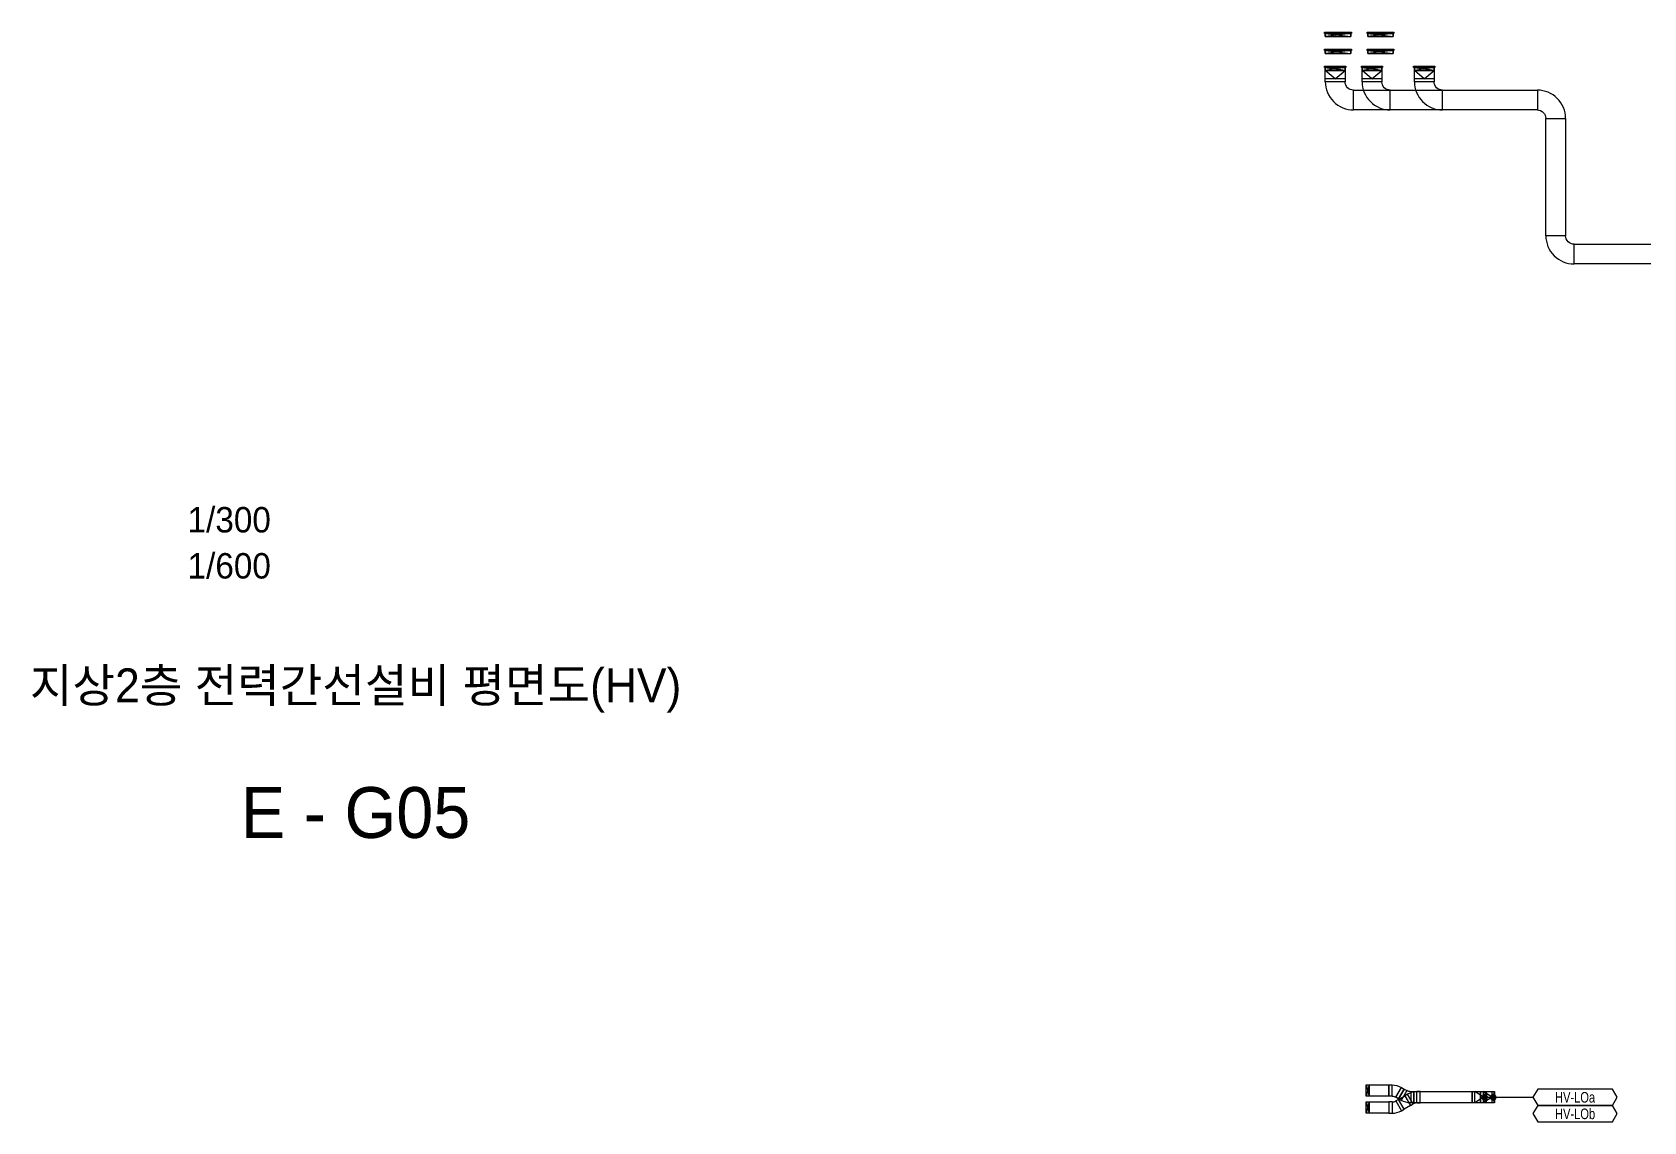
# Model space of a CAD drawing. Header units: millimetres. Extents: x 14100 to 374841, y -351975 to 881100.
# Drawn here: x 221811 to 278815, y -154452 to -115900 of the extents above; entities that cross this region are included whole.
import ezdxf
from ezdxf.enums import TextEntityAlignment as Align

# ---------------------------------------------------------------- set-up
doc = ezdxf.new("R2010")
doc.units = ezdxf.units.MM
doc.header["$LTSCALE"] = 150
for name, color, linetype in [('-----26 Electrical Cable Tray_HV_IT', 4, 'Continuous'), ('-----26 Electrical Cable Tray_HV_UT A', 1, 'Continuous'), ('-----26 Electrical Cable Tray_HV_UT B', 71, 'Continuous'), ('-----26 Electrical Cable Tray_HV_발전기 A', 6, 'Continuous'), ('-----26 Electrical Cable Tray_HV_발전기 B', 103, 'Continuous'), ('-----29 주기', 1, 'Continuous'), ('-----30 Text', 2, 'Continuous'), ('-----41 Drawing Title', 2, 'Continuous'), ('-----42 Drawing Number', 2, 'Continuous'), ('-----43 Drawing Scale', 3, 'Continuous'), ('-----99 Cable Schedule', 2, 'Continuous')]:
    doc.layers.add(name, color=color, linetype=linetype)
doc.styles.add('ELEC', font='Dotum.ttf')

# ---------------------------------------------------------------- blocks, each defined once
blk = doc.blocks.new('A$634112462862')
at = {"color": 0}
for p, q in [((0, 100), (0, 500)), ((0, 500), (700, 500)), ((0, 0), (0, 100)), ((700, 0), (0, 0)), ((700, 500), (700, 100)), ((700, 100), (700, 0))]:
    blk.add_line(p, q, dxfattribs=at)
at = {"color": 8}
for p, q in [((700, 400), (0, 500)), ((700, 500), (0, 400)), ((350, 100), (0, 400)), ((0, 400), (700, 400)), ((700, 100), (0, 100)), ((350, 100), (700, 400))]:
    blk.add_line(p, q, dxfattribs=at)
blk = doc.blocks.new('A$C9a0ab699')
h = blk.add_hatch(color=0)
edge = h.paths.add_edge_path()
edge.add_arc((64, 64), 64, -360, 0, ccw=False)
at = {"color": 0}
blk.add_circle((64, 64), 64, dxfattribs=at)
blk = doc.blocks.new('A$527511562058')
at = {"color": 0}
for p, q in [((0, 400), (400, 400)), ((0, 0), (0, 400)), ((400, 0), (0, 0)), ((400, 400), (500, 400)), ((500, 0), (400, 0)), ((500, 400), (500, 0))]:
    blk.add_line(p, q, dxfattribs=at)
at = {"color": 8}
for p, q in [((100, 400), (0, 0)), ((0, 400), (100, 0)), ((100, 200), (400, 400)), ((100, 0), (100, 400)), ((100, 200), (400, 0)), ((400, 400), (400, 0))]:
    blk.add_line(p, q, dxfattribs=at)
blk = doc.blocks.new('A$Cb57f820e')
at = {"layer": '-----26 Electrical Cable Tray_HV_발전기 B'}
for p, q in [((346, 541), (0, 341)), ((0, 341), (56, 244)), ((56, 244), (402, 444)), ((91, 111), (491, 111)), ((91, 111), (91, 0)), ((91, 0), (491, 0)), ((402, 444), (346, 541)), ((491, 0), (491, 111))]:
    blk.add_line(p, q, dxfattribs=at)
for radius in [267, 667]:
    blk.add_arc((-175, 111), radius, 0, 30, dxfattribs=at)
blk = doc.blocks.new('A$C0a3045ae')
at = {"layer": '-----26 Electrical Cable Tray_HV_발전기 A'}
for p, q in [((346, 541), (0, 341)), ((0, 341), (56, 244)), ((56, 244), (402, 444)), ((91, 111), (491, 111)), ((91, 111), (91, 0)), ((402, 444), (346, 541)), ((491, 0), (491, 111)), ((91, 0), (491, 0))]:
    blk.add_line(p, q, dxfattribs=at)
for radius in [267, 667]:
    blk.add_arc((-175, 111), radius, 0, 30, dxfattribs=at)

msp = doc.modelspace()

# ---------------------------------------------------------------- linework, layer by layer
at = {"layer": '-----26 Electrical Cable Tray_HV_IT'}
for points in [[(267550, -116550), (267550, -116650), (268450, -116650), (268450, -116550)], [(269050, -116550), (269050, -116650), (269950, -116650), (269950, -116550)]]:
    msp.add_lwpolyline(points, close=True, dxfattribs=at)
for points in [[(268450, -116550), (267550, -116650)], [(267550, -116550), (268450, -116650)], [(269950, -116550), (269050, -116650)], [(269050, -116550), (269950, -116650)]]:
    msp.add_lwpolyline(points, dxfattribs=at)
at = {"layer": '-----26 Electrical Cable Tray_HV_UT A'}
msp.add_lwpolyline([(267550, -115950), (267550, -116050), (268450, -116050), (268450, -115950)], close=True, dxfattribs=at)
for points in [[(268450, -115950), (267550, -116050)], [(267550, -115950), (268450, -116050)]]:
    msp.add_lwpolyline(points, dxfattribs=at)
at = {"layer": '-----26 Electrical Cable Tray_HV_UT B'}
msp.add_lwpolyline([(269050, -115950), (269050, -116050), (269950, -116050), (269950, -115950)], close=True, dxfattribs=at)
for points in [[(269950, -115950), (269050, -116050)], [(269050, -115950), (269950, -116050)]]:
    msp.add_lwpolyline(points, dxfattribs=at)
at = {"layer": '-----26 Electrical Cable Tray_HV_발전기 A'}
for p, q in [((269100, -153750), (269000, -154150)), ((269000, -153750), (269100, -154150))]:
    msp.add_line(p, q, dxfattribs=at)
at = {"layer": '-----26 Electrical Cable Tray_HV_발전기 A', "elevation": 0}
for points in [[(267550, -117150), (267550, -117250), (268250, -117250), (268250, -117150)], [(268850, -117150), (268850, -117250), (269550, -117250), (269550, -117150)], [(270700, -117150), (270700, -117250), (271400, -117250), (271400, -117150)], [(275050, -117950), (275050, -118650), (268550, -118650), (268550, -117950)], [(275350, -118950), (276050, -118950), (276050, -123100), (275350, -123100)], [(296850, -123400), (296850, -124100), (276350, -124100), (276350, -123400)], [(269000, -153750), (269100, -153750), (269100, -154150), (269000, -154150)], [(269800, -154150), (269100, -154150), (269100, -153750), (269800, -153750)], [(270562, -153877), (270341, -154005), (270141, -153659), (270362, -153531)], [(273040, -153786), (270681, -153786), (270681, -153386), (273040, -153386)]]:
    msp.add_lwpolyline(points, close=True, dxfattribs=at)
for points in [[(268250, -117150), (267550, -117250)], [(267550, -117150), (268250, -117250)], [(269550, -117150), (268850, -117250)], [(268850, -117150), (269550, -117250)], [(271400, -117150), (270700, -117250)], [(270700, -117150), (271400, -117250)]]:
    msp.add_lwpolyline(points, dxfattribs=at)
for points in [[(268250, -117650), (267550, -117650, 0.414214), (268550, -118650), (268550, -117950, -0.414214)], [(269550, -117650), (268850, -117650, 0.414214), (269850, -118650), (269850, -117950, -0.414214)], [(271400, -117650), (270700, -117650, 0.414214), (271700, -118650), (271700, -117950, -0.414214)], [(275350, -118950), (276050, -118950, 0.414214), (275050, -117950), (275050, -118650, -0.414214)], [(276050, -123100), (275350, -123100, 0.414214), (276350, -124100), (276350, -123400, -0.414214)]]:
    msp.add_lwpolyline(points, format="xyb", close=True, dxfattribs=at)
at = {"layer": '-----26 Electrical Cable Tray_HV_발전기 B'}
for p, q in [((269100, -153150), (269000, -153550)), ((269000, -153150), (269100, -153550))]:
    msp.add_line(p, q, dxfattribs=at)
at = {"layer": '-----26 Electrical Cable Tray_HV_발전기 B', "elevation": 0}
for points in [[(269000, -153150), (269100, -153150), (269100, -153550), (269000, -153550)], [(269800, -153550), (269100, -153550), (269100, -153150), (269800, -153150)], [(272740, -153786), (270681, -153786), (270681, -153386), (272740, -153386)]]:
    msp.add_lwpolyline(points, close=True, dxfattribs=at)
at = {"layer": '-----29 주기', "elevation": 0}
for points in [[(275062, -153297), (274895, -153586), (275062, -153875), (277708, -153875), (277874, -153586), (277708, -153297)], [(275062, -153875), (274895, -154164), (275062, -154452), (277708, -154452), (277874, -154164), (277708, -153875)]]:
    msp.add_lwpolyline(points, close=True, dxfattribs=at)
at = {"layer": '-----99 Cable Schedule', "color": 1}
msp.add_line((273190, -153586), (274895, -153586), dxfattribs=at)
at = {"color": 0}
for points in [[(267525, -115950), (267525, -115900), (268475, -115900), (268475, -115950), (267525, -115950)], [(267575, -116050), (267550, -116050), (267550, -115950), (268450, -115950), (268450, -116050), (268425, -116050)], [(269025, -115950), (269025, -115900), (269975, -115900), (269975, -115950), (269025, -115950)], [(269075, -116050), (269050, -116050), (269050, -115950), (269950, -115950), (269950, -116050), (269925, -116050)], [(267525, -116550), (267525, -116500), (268475, -116500), (268475, -116550), (267525, -116550)], [(267575, -116650), (267550, -116650), (267550, -116550), (268450, -116550), (268450, -116650), (268425, -116650)], [(269025, -116550), (269025, -116500), (269975, -116500), (269975, -116550), (269025, -116550)], [(269075, -116650), (269050, -116650), (269050, -116550), (269950, -116550), (269950, -116650), (269925, -116650)]]:
    msp.add_lwpolyline(points, dxfattribs=at)
at = {"color": 0, "elevation": 0}
for points in [[(267525, -117150), (267525, -117100), (268275, -117100), (268275, -117150), (267525, -117150)], [(267575, -117250), (267550, -117250), (267550, -117150), (268250, -117150), (268250, -117250), (268225, -117250)], [(268825, -117150), (268825, -117100), (269575, -117100), (269575, -117150), (268825, -117150)], [(268875, -117250), (268850, -117250), (268850, -117150), (269550, -117150), (269550, -117250), (269525, -117250)], [(270675, -117150), (270675, -117100), (271425, -117100), (271425, -117150), (270675, -117150)], [(270725, -117250), (270700, -117250), (270700, -117150), (271400, -117150), (271400, -117250), (271375, -117250)]]:
    msp.add_lwpolyline(points, dxfattribs=at)

# ---------------------------------------------------------------- block references
at = {"layer": '-----26 Electrical Cable Tray_HV_발전기 A'}
for p in [(267550, -117650), (268850, -117650), (270700, -117650)]:
    msp.add_blockref('A$634112462862', p, dxfattribs=at)
for name, p, rotation in [('A$C0a3045ae', (269800, -153659), 270), ('A$C0a3045ae', (270903, -153877), 89.99999999999999), ('A$527511562058', (273540, -153386), 180)]:
    msp.add_blockref(name, p, dxfattribs=dict(at, rotation=rotation))
at = {"layer": '-----26 Electrical Cable Tray_HV_발전기 B', "xscale": -1}
for p, rotation in [((269800, -153641), 270), ((270681, -153295), 90)]:
    msp.add_blockref('A$Cb57f820e', p, dxfattribs=dict(at, rotation=rotation))
at = {"layer": '-----26 Electrical Cable Tray_HV_발전기 B', "rotation": 180}
msp.add_blockref('A$527511562058', (273240, -153386), dxfattribs=at)
at = {"layer": '-----99 Cable Schedule', "color": 1, "xscale": -1.5, "yscale": 1.5, "zscale": 1.5}
for p in [(273286, -153682), (273586, -153682)]:
    msp.add_blockref('A$C9a0ab699', p, dxfattribs=at)

# ---------------------------------------------------------------- texts
at = {"layer": '-----30 Text', "linetype": 'Continuous', "style": 'ELEC', "width": 0.8}
for s, p in [('HV-LOa', (276385, -153586)), ('HV-LOb', (276385, -154164))]:
    msp.add_text(s, height=375, dxfattribs=at).set_placement(p, align=Align.MIDDLE)
at = {"layer": '-----41 Drawing Title', "style": 'ELEC'}
msp.add_text('지상2층 전력간선설비 평면도(HV)', height=1200, dxfattribs=at).set_placement((233250, -139010), align=Align.MIDDLE_CENTER)
at = {"layer": '-----42 Drawing Number', "style": 'ELEC'}
msp.add_text('E - G05', height=1800, dxfattribs=at).set_placement((233250, -143510), align=Align.MIDDLE_CENTER)
at = {"layer": '-----43 Drawing Scale', "style": 'ELEC'}
for s, p in [('1/300', (228779, -133150)), ('1/600', (228779, -134780))]:
    msp.add_text(s, height=900, dxfattribs=at).set_placement(p, align=Align.MIDDLE_CENTER)
at = {"color": 0, "style": 'ELEC', "width": 0.7}
for s, p in [('HV 트레이-UT', (268024, -116004)), ('HV 트레이-UT', (269524, -116004)), ('HV 트레이-발전기', (267900, -117201)), ('HV 트레이-발전기', (269200, -117201)), ('HV 트레이-발전기', (271050, -117201))]:
    msp.add_text(s, height=50, dxfattribs=at).set_placement(p, align=Align.MIDDLE_CENTER)

doc.saveas('drawing.dxf')
